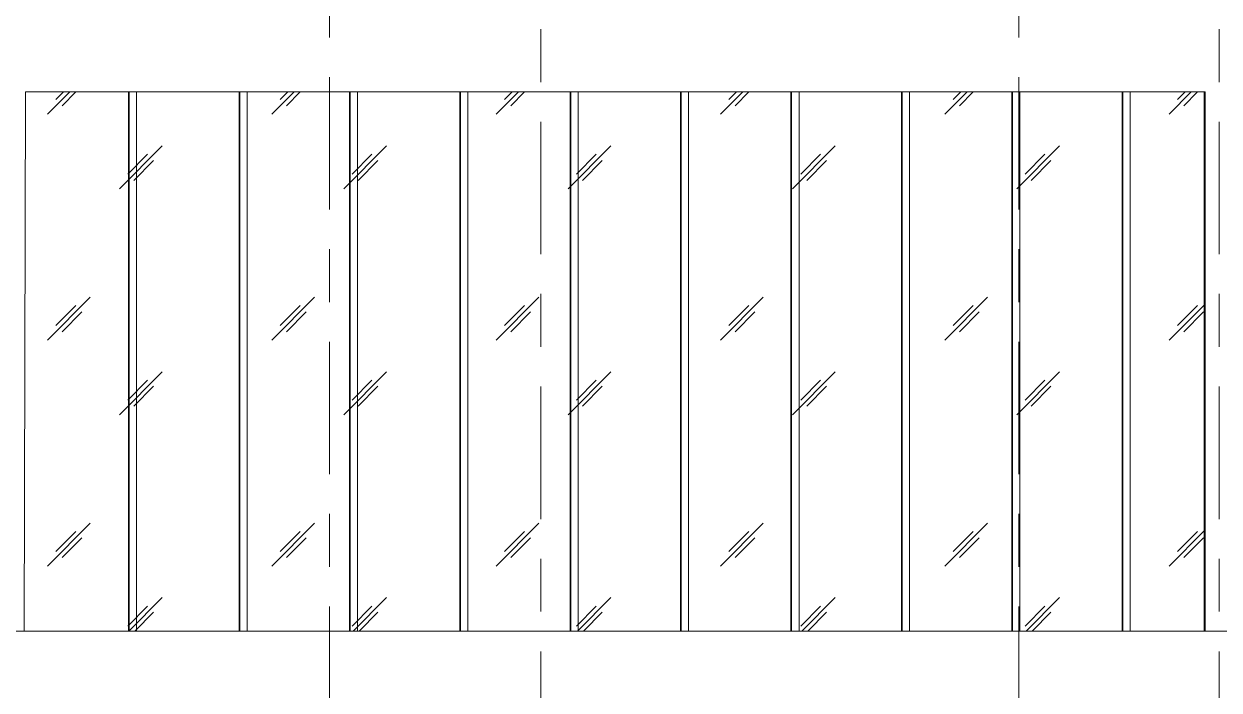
# Model space of a CAD drawing. Header units: millimetres. Extents: x -2100 to 124761, y -10432 to 93550.
# Drawn here: x 22201 to 32951, y 4970 to 10962 of the extents above; entities that cross this region are included whole.
import ezdxf

# ---------------------------------------------------------------- set-up
doc = ezdxf.new("R2010")
doc.units = ezdxf.units.MM
doc.linetypes.add('Centre', pattern=[31.75, 6.35, -4.7625, 15.875, -4.7625])
for name, color, linetype, lineweight in [('A-GLAZ-CWMG', 55, 'Continuous', 5), ('KINH', 152, 'Continuous', 5), ('NET-THAY', 2, 'Continuous', 9), ('TRUC', 225, 'Continuous', 5)]:
    doc.layers.add(name, color=color, linetype=linetype, lineweight=lineweight)

# ---------------------------------------------------------------- blocks, each defined once
blk = doc.blocks.new('System Panel - Glazed-1982837-MẶT ĐỨNG TRỤC A-Q')
at = {"layer": 'KINH'}
blk.add_line((32815, 5500), (32815, 10350), dxfattribs=at)
blk = doc.blocks.new('Rectangular Mullion - Rectangular Mullion-V59-MẶT ĐỨNG TRỤC A-Q')
at = {"layer": 'A-GLAZ-CWMG'}
for p, q in [((23143, 10350), (23143, 5500)), ((23149, 10350), (23149, 5500)), ((23215, 10350), (23215, 5500))]:
    blk.add_line(p, q, dxfattribs=at)

msp = doc.modelspace()

# ---------------------------------------------------------------- hatches: boundary and pattern name
at = {"layer": 'KINH'}
h = msp.add_hatch(dxfattribs=at)
h.set_pattern_fill('FP_11', color=256, angle=180, style=0, pattern_type=2)
h.set_pattern_definition([(225.204, (37435.2, 19948.4), (-0.002, -2032), [252.7, -2610.8]), (225.204, (37490, 19893.3), (-0.002, -2032), [252.7, -2610.8]), (225.204, (37565.3, 20024.3), (-0.002, -2032), [544.27, -2319.24]), (225.204, (38807.2, 18587), (-0.002, -2032), [252.7, -2610.8]), (225.204, (38862, 18531.8), (-0.002, -2032), [252.7, -2610.8]), (225.204, (38937.3, 18662.9), (-0.002, -2032), [544.27, -2319.24])])
h.paths.add_polyline_path([(22215.1, 10350), (22215.1, 5500), (32815.4, 5500), (32815.4, 10350)])

# ---------------------------------------------------------------- linework, layer by layer
at = {"layer": 'NET-THAY'}
for p, q in [((22202.7, 5500), (22215.1, 10350)), ((22215.1, 10350), (32826.6, 10350)), ((32826.6, 10350), (32826.6, 5500)), ((22202.7, 5500), (32826.6, 5500))]:
    msp.add_line(p, q, dxfattribs=at)
at = {"layer": 'TRUC', "linetype": 'Centre', "ltscale": 75}
for p, q in [((24949.9, -5827.8), (24949.9, 93540.4)), ((26849.9, -3849.3), (26849.9, 93540.4)), ((31149.9, -5827.8), (31149.9, 93540.4)), ((32949.9, -3849.3), (32949.9, 93540.4)), ((-2000.1, 5500), (44599.9, 5500))]:
    msp.add_line(p, q, dxfattribs=at)

# ---------------------------------------------------------------- block references
at = {"layer": 'A-GLAZ-CWMG'}
for p in [(0, 0), (992.9, 0), (1985.8, 0), (2978.7, 0), (3971.6, 0), (4964.5, 0), (5957.4, 0), (6950.3, 0), (7943.2, 0), (8936.1, 0)]:
    msp.add_blockref('Rectangular Mullion - Rectangular Mullion-V59-MẶT ĐỨNG TRỤC A-Q', p, dxfattribs=at)
at = {"layer": 'KINH'}
msp.add_blockref('System Panel - Glazed-1982837-MẶT ĐỨNG TRỤC A-Q', (0, 0), dxfattribs=at)

doc.saveas('drawing.dxf')
